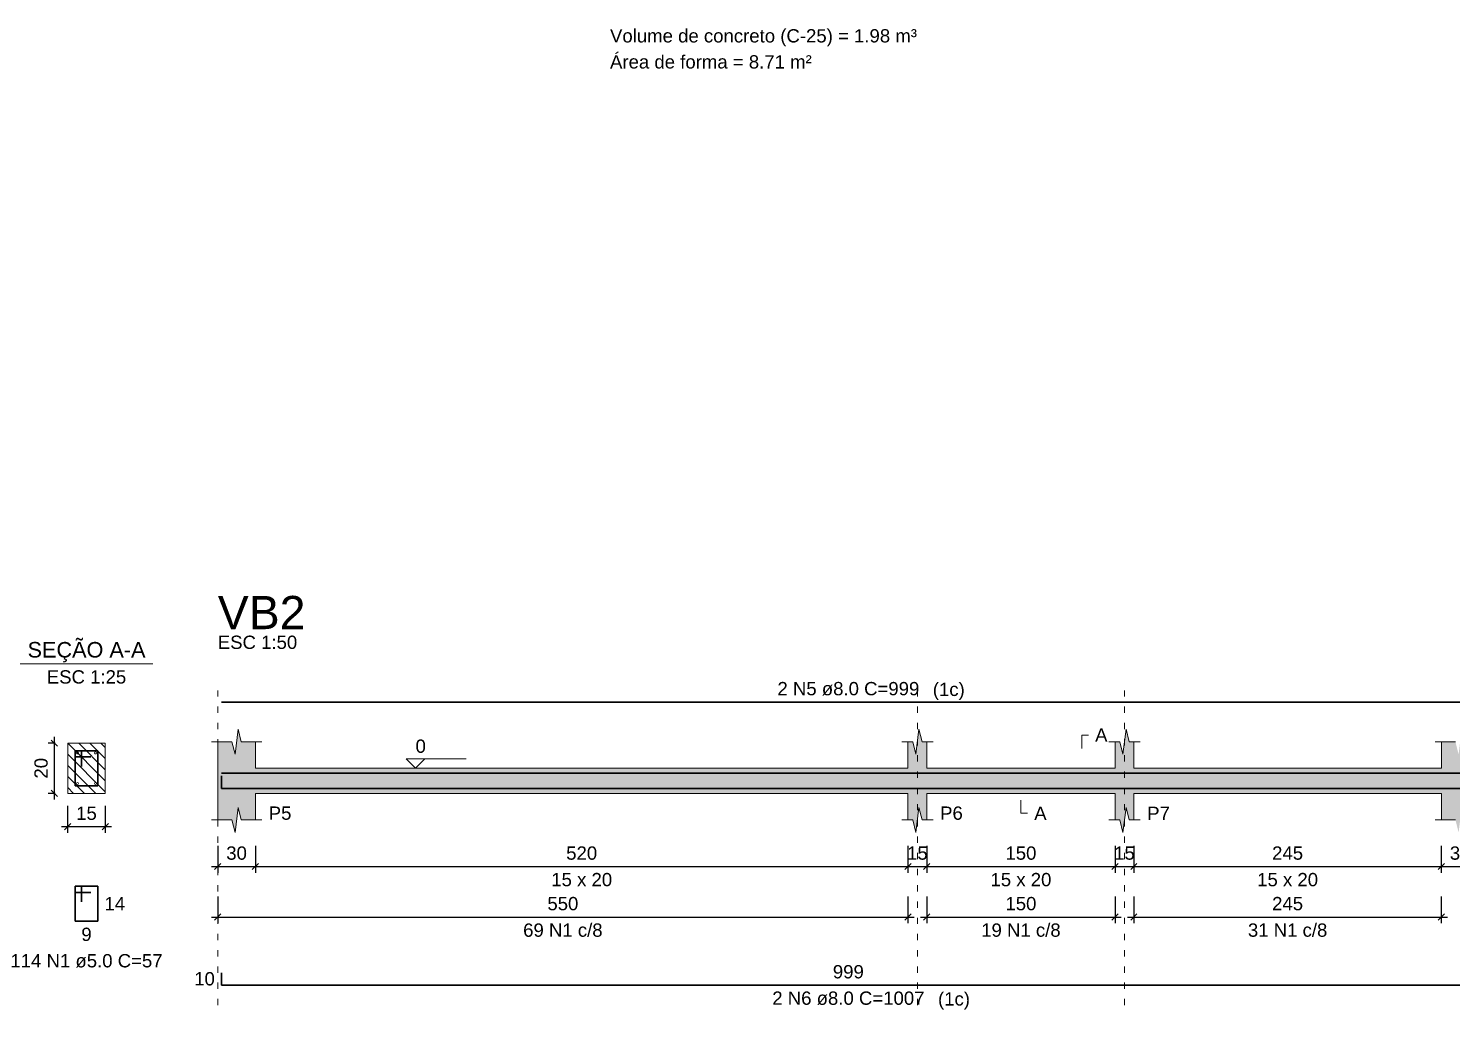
# Model space of a CAD drawing. Header units: inches. Extents: x -52 to 802, y -168 to 85.
# Drawn here: x 186.08 to 208.76, y 23.93 to 39.56 of the extents above; entities that cross this region are included whole.
import ezdxf

# ---------------------------------------------------------------- set-up
doc = ezdxf.new("R2010")
doc.units = ezdxf.units.IN
doc.header["$MEASUREMENT"] = 0
doc.linetypes.add('DOT2', pattern=[3.175, 0, -3.175])
for name, color, linetype, lineweight in [('Descrição da armadura', 7, 'Continuous', 5), ('DT-Barras na forma', 2, 'Continuous', 30), ('DT-Barras no corte', 5, 'Continuous', 5), ('DT-Barras rebatidas', 2, 'Continuous', 30), ('DT-Cotas', 9, 'Continuous', 5), ('DT-Forma', 5, 'Continuous', 5), ('DT-Hachura forma vigas', 252, 'Continuous', 5), ('DT-Hachura seção vigas', 252, 'Continuous', 5), ('DT-Pontilhado', 9, 'DOT2', 5), ('DT-Relação do aço', 9, 'Continuous', 5), ('DT-Textos', 7, 'Continuous', 5), ('DT-Título', 3, 'Continuous', 20), ('Textos armaduras', 7, 'Continuous', 5)]:
    doc.layers.add(name, color=color, linetype=linetype, lineweight=lineweight)
doc.styles.add('Arial', font='arial.ttf')
doc.styles.get("Standard").update_dxf_attribs({"font": 'arial.ttf'})
doc.dimstyles.new('UM_25.000000', dxfattribs={"dimtxt": 0.18, "dimasz": 0.1, "dimexe": 0.1, "dimexo": 0.2, "dimgap": 0, "dimtad": 1, "dimtih": 1, "dimtoh": 1, "dimdec": 1, "dimlfac": 25, "dimzin": 0, "dimdsep": 46, "dimtxsty": 'Standard', "dimcen": 0.09, "dimdle": 0.1, "dimadec": 1, "dimazin": 2, "dimtfac": 1, "dimtdec": 4, "dimtofl": 0, "dimtmove": 0, "dimatfit": 3, "dimfxl": 1, "dimtolj": 1, "dimarcsym": 0})
doc.dimstyles.new('UM_50.000000', dxfattribs={"dimtxt": 0.18, "dimasz": 0.1, "dimexe": 0.1, "dimexo": 0.2, "dimgap": 0, "dimtad": 1, "dimtih": 1, "dimtoh": 1, "dimdec": 1, "dimlfac": 50, "dimzin": 0, "dimdsep": 46, "dimtxsty": 'Standard', "dimcen": 0.09, "dimdle": 0.1, "dimadec": 1, "dimazin": 2, "dimtfac": 1, "dimtdec": 4, "dimtofl": 0, "dimtmove": 0, "dimatfit": 3, "dimfxl": 1, "dimtolj": 1, "dimarcsym": 0})

# ---------------------------------------------------------------- blocks, each defined once
blk = doc.blocks.new('_Oblique')
at = {"color": 0, "linetype": 'ByBlock', "lineweight": -2}
blk.add_line((-0.5, -0.5), (0.5, 0.5), dxfattribs=at)
blk = doc.blocks.new('*D520')
at = {"layer": 'Defpoints', "color": 0, "transparency": 16777216}
for p in [(186.493, 28.175), (186.704, 28.175), (186.704, 27.375)]:
    blk.add_point(p, dxfattribs=at)
at = {"layer": 'DT-Cotas', "color": 0, "lineweight": -2, "transparency": 16777216}
for p, q in [((186.504, 28.175), (186.393, 28.175)), ((186.493, 27.275), (186.493, 28.275)), ((186.504, 27.375), (186.393, 27.375))]:
    blk.add_line(p, q, dxfattribs=at)
at = {"layer": 'DT-Cotas', "color": 0, "lineweight": -2, "transparency": 16777216, "xscale": 0.1, "yscale": 0.1, "zscale": 0.1}
for p, rotation in [((186.493, 28.175), 90), ((186.493, 27.375), 270)]:
    blk.add_blockref('_Oblique', p, dxfattribs=dict(at, rotation=rotation))
at = {"layer": 'DT-Cotas', "transparency": 16777216, "insert": (186.281, 27.775), "char_height": 0.2118, "attachment_point": 5, "rotation": 90, "style": 'Arial'}
blk.add_mtext('\\A1;20', dxfattribs=at)
blk = doc.blocks.new('*D521')
at = {"layer": 'Defpoints', "color": 0, "transparency": 16777216}
for p in [(186.704, 27.375), (187.304, 27.375), (187.304, 26.845)]:
    blk.add_point(p, dxfattribs=at)
at = {"layer": 'DT-Cotas', "color": 0, "lineweight": -2, "transparency": 16777216}
for p, q in [((186.704, 27.175), (186.704, 26.745)), ((187.304, 27.175), (187.304, 26.745)), ((186.604, 26.845), (187.404, 26.845))]:
    blk.add_line(p, q, dxfattribs=at)
at = {"layer": 'DT-Cotas', "color": 0, "lineweight": -2, "transparency": 16777216, "xscale": 0.1, "yscale": 0.1, "zscale": 0.1, "rotation": 180}
blk.add_blockref('_Oblique', (186.704, 26.845), dxfattribs=at)
at = {"layer": 'DT-Cotas', "color": 0, "lineweight": -2, "transparency": 16777216, "xscale": 0.1, "yscale": 0.1, "zscale": 0.1}
blk.add_blockref('_Oblique', (187.304, 26.845), dxfattribs=at)
at = {"layer": 'DT-Cotas', "transparency": 16777216, "insert": (187.004, 27.057), "char_height": 0.2118, "attachment_point": 5, "rotation": 0.0057, "style": 'Arial'}
blk.add_mtext('\\A1;15', dxfattribs=at)
blk = doc.blocks.new('*D492')
at = {"layer": 'Defpoints', "color": 0, "transparency": 16777216}
for p in [(189.096, 26.739), (189.696, 26.739), (189.696, 26.21)]:
    blk.add_point(p, dxfattribs=at)
at = {"layer": 'DT-Cotas', "color": 0, "lineweight": -2, "transparency": 16777216}
for p, q in [((189.096, 26.539), (189.096, 26.11)), ((189.696, 26.539), (189.696, 26.11)), ((188.996, 26.21), (189.796, 26.21))]:
    blk.add_line(p, q, dxfattribs=at)
at = {"layer": 'DT-Cotas', "color": 0, "lineweight": -2, "transparency": 16777216, "xscale": 0.1, "yscale": 0.1, "zscale": 0.1, "rotation": 180}
blk.add_blockref('_Oblique', (189.096, 26.21), dxfattribs=at)
at = {"layer": 'DT-Cotas', "color": 0, "lineweight": -2, "transparency": 16777216, "xscale": 0.1, "yscale": 0.1, "zscale": 0.1}
blk.add_blockref('_Oblique', (189.696, 26.21), dxfattribs=at)
at = {"layer": 'DT-Cotas', "transparency": 16777216, "insert": (189.396, 26.422), "char_height": 0.2118, "attachment_point": 5, "rotation": 0.0057, "style": 'Arial'}
blk.add_mtext('\\A1;30', dxfattribs=at)
blk = doc.blocks.new('*D493')
at = {"layer": 'Defpoints', "color": 0, "transparency": 16777216}
for p in [(189.696, 26.739), (200.096, 26.739), (200.096, 26.21)]:
    blk.add_point(p, dxfattribs=at)
at = {"layer": 'DT-Cotas', "color": 0, "lineweight": -2, "transparency": 16777216}
for p, q in [((189.696, 26.539), (189.696, 26.11)), ((200.096, 26.539), (200.096, 26.11)), ((189.596, 26.21), (200.196, 26.21))]:
    blk.add_line(p, q, dxfattribs=at)
at = {"layer": 'DT-Cotas', "color": 0, "lineweight": -2, "transparency": 16777216, "xscale": 0.1, "yscale": 0.1, "zscale": 0.1, "rotation": 180}
blk.add_blockref('_Oblique', (189.696, 26.21), dxfattribs=at)
at = {"layer": 'DT-Cotas', "color": 0, "lineweight": -2, "transparency": 16777216, "xscale": 0.1, "yscale": 0.1, "zscale": 0.1}
blk.add_blockref('_Oblique', (200.096, 26.21), dxfattribs=at)
at = {"layer": 'DT-Cotas', "transparency": 16777216, "insert": (194.896, 26.422), "char_height": 0.2118, "attachment_point": 5, "rotation": 0.0057, "style": 'Arial'}
blk.add_mtext('\\A1;520', dxfattribs=at)
blk = doc.blocks.new('*D494')
at = {"layer": 'Defpoints', "color": 0, "transparency": 16777216}
for p in [(200.096, 26.739), (200.396, 26.739), (200.396, 26.21)]:
    blk.add_point(p, dxfattribs=at)
at = {"layer": 'DT-Cotas', "color": 0, "lineweight": -2, "transparency": 16777216}
for p, q in [((200.096, 26.539), (200.096, 26.11)), ((200.396, 26.539), (200.396, 26.11)), ((199.996, 26.21), (200.496, 26.21))]:
    blk.add_line(p, q, dxfattribs=at)
at = {"layer": 'DT-Cotas', "color": 0, "lineweight": -2, "transparency": 16777216, "xscale": 0.1, "yscale": 0.1, "zscale": 0.1, "rotation": 180}
blk.add_blockref('_Oblique', (200.096, 26.21), dxfattribs=at)
at = {"layer": 'DT-Cotas', "color": 0, "lineweight": -2, "transparency": 16777216, "xscale": 0.1, "yscale": 0.1, "zscale": 0.1}
blk.add_blockref('_Oblique', (200.396, 26.21), dxfattribs=at)
at = {"layer": 'DT-Cotas', "transparency": 16777216, "insert": (200.246, 26.422), "char_height": 0.2118, "attachment_point": 5, "rotation": 0.0057, "style": 'Arial'}
blk.add_mtext('\\A1;15', dxfattribs=at)
blk = doc.blocks.new('*D495')
at = {"layer": 'Defpoints', "color": 0, "transparency": 16777216}
for p in [(200.396, 26.739), (203.396, 26.739), (203.396, 26.21)]:
    blk.add_point(p, dxfattribs=at)
at = {"layer": 'DT-Cotas', "color": 0, "lineweight": -2, "transparency": 16777216}
for p, q in [((200.396, 26.539), (200.396, 26.11)), ((203.396, 26.539), (203.396, 26.11)), ((200.296, 26.21), (203.496, 26.21))]:
    blk.add_line(p, q, dxfattribs=at)
at = {"layer": 'DT-Cotas', "color": 0, "lineweight": -2, "transparency": 16777216, "xscale": 0.1, "yscale": 0.1, "zscale": 0.1, "rotation": 180}
blk.add_blockref('_Oblique', (200.396, 26.21), dxfattribs=at)
at = {"layer": 'DT-Cotas', "color": 0, "lineweight": -2, "transparency": 16777216, "xscale": 0.1, "yscale": 0.1, "zscale": 0.1}
blk.add_blockref('_Oblique', (203.396, 26.21), dxfattribs=at)
at = {"layer": 'DT-Cotas', "transparency": 16777216, "insert": (201.896, 26.422), "char_height": 0.2118, "attachment_point": 5, "rotation": 0.0057, "style": 'Arial'}
blk.add_mtext('\\A1;150', dxfattribs=at)
blk = doc.blocks.new('*D496')
at = {"layer": 'Defpoints', "color": 0, "transparency": 16777216}
for p in [(203.396, 26.739), (203.696, 26.739), (203.696, 26.21)]:
    blk.add_point(p, dxfattribs=at)
at = {"layer": 'DT-Cotas', "color": 0, "lineweight": -2, "transparency": 16777216}
for p, q in [((203.396, 26.539), (203.396, 26.11)), ((203.696, 26.539), (203.696, 26.11)), ((203.296, 26.21), (203.796, 26.21))]:
    blk.add_line(p, q, dxfattribs=at)
at = {"layer": 'DT-Cotas', "color": 0, "lineweight": -2, "transparency": 16777216, "xscale": 0.1, "yscale": 0.1, "zscale": 0.1, "rotation": 180}
blk.add_blockref('_Oblique', (203.396, 26.21), dxfattribs=at)
at = {"layer": 'DT-Cotas', "color": 0, "lineweight": -2, "transparency": 16777216, "xscale": 0.1, "yscale": 0.1, "zscale": 0.1}
blk.add_blockref('_Oblique', (203.696, 26.21), dxfattribs=at)
at = {"layer": 'DT-Cotas', "transparency": 16777216, "insert": (203.546, 26.422), "char_height": 0.2118, "attachment_point": 5, "rotation": 0.0057, "style": 'Arial'}
blk.add_mtext('\\A1;15', dxfattribs=at)
blk = doc.blocks.new('*D497')
at = {"layer": 'Defpoints', "color": 0, "transparency": 16777216}
for p in [(203.696, 26.739), (208.596, 26.739), (208.596, 26.21)]:
    blk.add_point(p, dxfattribs=at)
at = {"layer": 'DT-Cotas', "color": 0, "lineweight": -2, "transparency": 16777216}
for p, q in [((203.696, 26.539), (203.696, 26.11)), ((208.596, 26.539), (208.596, 26.11)), ((203.596, 26.21), (208.696, 26.21))]:
    blk.add_line(p, q, dxfattribs=at)
at = {"layer": 'DT-Cotas', "color": 0, "lineweight": -2, "transparency": 16777216, "xscale": 0.1, "yscale": 0.1, "zscale": 0.1, "rotation": 180}
blk.add_blockref('_Oblique', (203.696, 26.21), dxfattribs=at)
at = {"layer": 'DT-Cotas', "color": 0, "lineweight": -2, "transparency": 16777216, "xscale": 0.1, "yscale": 0.1, "zscale": 0.1}
blk.add_blockref('_Oblique', (208.596, 26.21), dxfattribs=at)
at = {"layer": 'DT-Cotas', "transparency": 16777216, "insert": (206.146, 26.422), "char_height": 0.2118, "attachment_point": 5, "rotation": 0.0057, "style": 'Arial'}
blk.add_mtext('\\A1;245', dxfattribs=at)
blk = doc.blocks.new('*D498')
at = {"layer": 'Defpoints', "color": 0, "transparency": 16777216}
for p in [(208.596, 26.739), (209.196, 26.739), (209.196, 26.21)]:
    blk.add_point(p, dxfattribs=at)
at = {"layer": 'DT-Cotas', "color": 0, "lineweight": -2, "transparency": 16777216}
for p, q in [((208.596, 26.539), (208.596, 26.11)), ((209.196, 26.539), (209.196, 26.11)), ((208.496, 26.21), (209.296, 26.21))]:
    blk.add_line(p, q, dxfattribs=at)
at = {"layer": 'DT-Cotas', "color": 0, "lineweight": -2, "transparency": 16777216, "xscale": 0.1, "yscale": 0.1, "zscale": 0.1, "rotation": 180}
blk.add_blockref('_Oblique', (208.596, 26.21), dxfattribs=at)
at = {"layer": 'DT-Cotas', "color": 0, "lineweight": -2, "transparency": 16777216, "xscale": 0.1, "yscale": 0.1, "zscale": 0.1}
blk.add_blockref('_Oblique', (209.196, 26.21), dxfattribs=at)
at = {"layer": 'DT-Cotas', "transparency": 16777216, "insert": (208.896, 26.422), "char_height": 0.2118, "attachment_point": 5, "rotation": 0.0057, "style": 'Arial'}
blk.add_mtext('\\A1;30', dxfattribs=at)
blk = doc.blocks.new('*D499')
at = {"layer": 'Defpoints', "color": 0, "transparency": 16777216}
for p in [(189.096, 25.934), (200.096, 25.934), (200.096, 25.405)]:
    blk.add_point(p, dxfattribs=at)
at = {"layer": 'DT-Cotas', "color": 0, "lineweight": -2, "transparency": 16777216}
for p, q in [((189.096, 25.734), (189.096, 25.305)), ((200.096, 25.734), (200.096, 25.305)), ((188.996, 25.405), (200.196, 25.405))]:
    blk.add_line(p, q, dxfattribs=at)
at = {"layer": 'DT-Cotas', "color": 0, "lineweight": -2, "transparency": 16777216, "xscale": 0.1, "yscale": 0.1, "zscale": 0.1, "rotation": 180}
blk.add_blockref('_Oblique', (189.096, 25.405), dxfattribs=at)
at = {"layer": 'DT-Cotas', "color": 0, "lineweight": -2, "transparency": 16777216, "xscale": 0.1, "yscale": 0.1, "zscale": 0.1}
blk.add_blockref('_Oblique', (200.096, 25.405), dxfattribs=at)
at = {"layer": 'DT-Cotas', "transparency": 16777216, "insert": (194.596, 25.617), "char_height": 0.2118, "attachment_point": 5, "rotation": 0.0057, "style": 'Arial'}
blk.add_mtext('\\A1;550', dxfattribs=at)
blk = doc.blocks.new('*D500')
at = {"layer": 'Defpoints', "color": 0, "transparency": 16777216}
for p in [(200.396, 25.934), (203.396, 25.934), (203.396, 25.405)]:
    blk.add_point(p, dxfattribs=at)
at = {"layer": 'DT-Cotas', "color": 0, "lineweight": -2, "transparency": 16777216}
for p, q in [((200.396, 25.734), (200.396, 25.305)), ((203.396, 25.734), (203.396, 25.305)), ((200.296, 25.405), (203.496, 25.405))]:
    blk.add_line(p, q, dxfattribs=at)
at = {"layer": 'DT-Cotas', "color": 0, "lineweight": -2, "transparency": 16777216, "xscale": 0.1, "yscale": 0.1, "zscale": 0.1, "rotation": 180}
blk.add_blockref('_Oblique', (200.396, 25.405), dxfattribs=at)
at = {"layer": 'DT-Cotas', "color": 0, "lineweight": -2, "transparency": 16777216, "xscale": 0.1, "yscale": 0.1, "zscale": 0.1}
blk.add_blockref('_Oblique', (203.396, 25.405), dxfattribs=at)
at = {"layer": 'DT-Cotas', "transparency": 16777216, "insert": (201.896, 25.617), "char_height": 0.2118, "attachment_point": 5, "rotation": 0.0057, "style": 'Arial'}
blk.add_mtext('\\A1;150', dxfattribs=at)
blk = doc.blocks.new('*D501')
at = {"layer": 'Defpoints', "color": 0, "transparency": 16777216}
for p in [(203.696, 25.934), (208.596, 25.934), (208.596, 25.405)]:
    blk.add_point(p, dxfattribs=at)
at = {"layer": 'DT-Cotas', "color": 0, "lineweight": -2, "transparency": 16777216}
for p, q in [((203.696, 25.734), (203.696, 25.305)), ((208.596, 25.734), (208.596, 25.305)), ((203.596, 25.405), (208.696, 25.405))]:
    blk.add_line(p, q, dxfattribs=at)
at = {"layer": 'DT-Cotas', "color": 0, "lineweight": -2, "transparency": 16777216, "xscale": 0.1, "yscale": 0.1, "zscale": 0.1, "rotation": 180}
blk.add_blockref('_Oblique', (203.696, 25.405), dxfattribs=at)
at = {"layer": 'DT-Cotas', "color": 0, "lineweight": -2, "transparency": 16777216, "xscale": 0.1, "yscale": 0.1, "zscale": 0.1}
blk.add_blockref('_Oblique', (208.596, 25.405), dxfattribs=at)
at = {"layer": 'DT-Cotas', "transparency": 16777216, "insert": (206.146, 25.617), "char_height": 0.2118, "attachment_point": 5, "rotation": 0.0057, "style": 'Arial'}
blk.add_mtext('\\A1;245', dxfattribs=at)

msp = doc.modelspace()

# ---------------------------------------------------------------- hatches: boundary and pattern name
at = {"layer": 'DT-Hachura forma vigas', "linetype": 'Continuous'}
msp.add_hatch(color=256, dxfattribs=at).paths.add_polyline_path([(209.1964, 26.9511), (209.1964, 27.3747), (209.1964, 27.7747), (209.1964, 28.1983), (208.9714, 28.1983), (208.9214, 28.3983), (208.8714, 27.9983), (208.8214, 28.1983), (208.5964, 28.1983), (208.5964, 27.7747), (203.6964, 27.7747), (203.6964, 28.1983), (203.6214, 28.1983), (203.5714, 28.3983), (203.5214, 27.9983), (203.4714, 28.1983), (203.3964, 28.1983), (203.3964, 27.7747), (200.3964, 27.7747), (200.3964, 28.1983), (200.3214, 28.1983), (200.2714, 28.3983), (200.2214, 27.9983), (200.1714, 28.1983), (200.0964, 28.1983), (200.0964, 27.7747), (189.6964, 27.7747), (189.6964, 28.1983), (189.4714, 28.1983), (189.4214, 28.3983), (189.3714, 27.9983), (189.3214, 28.1983), (189.0964, 28.1983), (189.0964, 27.7747), (189.0964, 27.3747), (189.0964, 26.9511), (189.3214, 26.9511), (189.3714, 26.7511), (189.4214, 27.1511), (189.4714, 26.9511), (189.6964, 26.9511), (189.6964, 27.3747), (200.0964, 27.3747), (200.0964, 26.9511), (200.1714, 26.9511), (200.2214, 26.7511), (200.2714, 27.1511), (200.3214, 26.9511), (200.3964, 26.9511), (200.3964, 27.3747), (203.3964, 27.3747), (203.3964, 26.9511), (203.4714, 26.9511), (203.5214, 26.7511), (203.5714, 27.1511), (203.6214, 26.9511), (203.6964, 26.9511), (203.6964, 27.3747), (208.5964, 27.3747), (208.5964, 26.9511), (208.8214, 26.9511), (208.8714, 26.7511), (208.9214, 27.1511), (208.9714, 26.9511), (209.1964, 26.9511)])
at = {"layer": 'DT-Hachura seção vigas', "linetype": 'Continuous'}
h = msp.add_hatch(dxfattribs=at)
h.set_pattern_fill('ANSI31', color=256, angle=90, style=0)
h.set_pattern_definition([(135, (161.30181, -267.97934), (-0.08838835, -0.08838835), [])])
h.paths.add_polyline_path([(186.7044, 27.3747), (186.7044, 27.3747), (187.3044, 27.3747), (187.3044, 28.1747), (186.7044, 28.1747), (186.7044, 27.3747)])

# ---------------------------------------------------------------- linework, layer by layer
at = {"layer": 'DT-Barras na forma'}
for p, q in [((186.9244, 28.0547), (186.8244, 28.0547)), ((186.8244, 28.0547), (186.8244, 27.4947)), ((187.1844, 28.0547), (186.8244, 28.0547)), ((186.8244, 28.0547), (186.8244, 27.9547)), ((186.8244, 27.9547), (187.0744, 27.9547)), ((186.9244, 27.8047), (186.9244, 28.0547)), ((187.1844, 27.4947), (187.1844, 28.0547)), ((186.8244, 27.4947), (187.1844, 27.4947))]:
    msp.add_line(p, q, dxfattribs=at)
for points in [[(189.1564, 27.6967), (209.1364, 27.6967)], [(189.1564, 27.6527), (189.1564, 27.4527), (209.1364, 27.4527)]]:
    msp.add_lwpolyline(points, dxfattribs=at)
at = {"layer": 'DT-Barras no corte'}
for centre in [(186.8604, 28.0187), (187.1484, 28.0187), (186.8604, 27.5307), (187.1484, 27.5307)]:
    msp.add_circle(centre, 0.016, dxfattribs=at)
at = {"layer": 'DT-Barras rebatidas'}
for p, q in [((189.1564, 28.8263), (209.1364, 28.8263)), ((186.9244, 25.898), (186.8244, 25.898)), ((186.8244, 25.898), (186.8244, 25.338)), ((187.1844, 25.898), (186.8244, 25.898)), ((186.8244, 25.898), (186.8244, 25.798)), ((186.9244, 25.648), (186.9244, 25.898)), ((187.1844, 25.338), (187.1844, 25.898)), ((186.8244, 25.798), (187.0744, 25.798)), ((186.8244, 25.338), (187.1844, 25.338)), ((189.1564, 24.518), (189.1564, 24.318)), ((189.1564, 24.318), (209.1364, 24.318))]:
    msp.add_line(p, q, dxfattribs=at)
at = {"layer": 'DT-Forma'}
for p, q in [((189.3714, 27.9983), (189.4214, 28.3983)), ((189.4214, 28.3983), (189.4714, 28.1983)), ((200.2214, 27.9983), (200.2714, 28.3983)), ((200.2714, 28.3983), (200.3214, 28.1983)), ((203.5214, 27.9983), (203.5714, 28.3983)), ((203.5714, 28.3983), (203.6214, 28.1983)), ((187.3044, 28.1747), (186.7044, 28.1747)), ((186.7044, 28.1747), (186.7044, 28.1747)), ((186.7044, 28.1747), (186.7044, 27.3747)), ((187.3044, 27.3747), (187.3044, 28.1747)), ((187.3044, 28.1747), (187.3044, 28.1747)), ((188.9964, 28.1983), (189.3214, 28.1983)), ((189.0964, 27.7747), (189.0964, 28.1983)), ((189.3214, 28.1983), (189.3714, 27.9983)), ((189.4714, 28.1983), (189.7964, 28.1983)), ((189.6964, 28.1983), (189.6964, 27.7747)), ((199.9964, 28.1983), (200.1714, 28.1983)), ((200.0964, 27.7747), (200.0964, 28.1983)), ((200.1714, 28.1983), (200.2214, 27.9983)), ((200.3214, 28.1983), (200.4964, 28.1983)), ((200.3964, 28.1983), (200.3964, 27.7747)), ((203.2964, 28.1983), (203.4714, 28.1983)), ((203.3964, 27.7747), (203.3964, 28.1983)), ((203.4714, 28.1983), (203.5214, 27.9983)), ((203.6214, 28.1983), (203.7964, 28.1983)), ((203.6964, 28.1983), (203.6964, 27.7747)), ((208.4964, 28.1983), (208.8214, 28.1983)), ((208.5964, 27.7747), (208.5964, 28.1983)), ((189.6964, 27.7747), (200.0964, 27.7747)), ((200.3964, 27.7747), (203.3964, 27.7747)), ((203.6964, 27.7747), (208.5964, 27.7747)), ((186.7044, 27.3747), (187.3044, 27.3747)), ((186.7044, 27.3747), (186.7044, 27.3747)), ((187.3044, 27.3747), (187.3044, 27.3747)), ((189.0964, 27.3747), (189.0964, 26.9511)), ((189.6964, 26.9511), (189.6964, 27.3747)), ((189.6964, 27.3747), (200.0964, 27.3747)), ((200.0964, 27.3747), (200.0964, 26.9511)), ((200.3964, 26.9511), (200.3964, 27.3747)), ((200.3964, 27.3747), (203.3964, 27.3747)), ((203.3964, 27.3747), (203.3964, 26.9511)), ((203.6964, 26.9511), (203.6964, 27.3747)), ((203.6964, 27.3747), (208.5964, 27.3747)), ((208.5964, 27.3747), (208.5964, 26.9511)), ((189.3714, 26.7511), (189.4214, 27.1511)), ((189.4214, 27.1511), (189.4714, 26.9511)), ((200.2214, 26.7511), (200.2714, 27.1511)), ((200.2714, 27.1511), (200.3214, 26.9511)), ((203.5214, 26.7511), (203.5714, 27.1511)), ((203.5714, 27.1511), (203.6214, 26.9511)), ((188.9964, 26.9511), (189.3214, 26.9511)), ((189.3214, 26.9511), (189.3714, 26.7511)), ((189.4714, 26.9511), (189.7964, 26.9511)), ((199.9964, 26.9511), (200.1714, 26.9511)), ((200.1714, 26.9511), (200.2214, 26.7511)), ((200.3214, 26.9511), (200.4964, 26.9511)), ((203.2964, 26.9511), (203.4714, 26.9511)), ((203.4714, 26.9511), (203.5214, 26.7511)), ((203.6214, 26.9511), (203.7964, 26.9511)), ((208.4964, 26.9511), (208.8214, 26.9511))]:
    msp.add_line(p, q, dxfattribs=at)
at = {"layer": 'DT-Forma', "linetype": 'Continuous'}
msp.add_line((189.0964, 27.3747), (189.0964, 27.7747), dxfattribs=at)
at = {"layer": 'DT-Pontilhado', "ltscale": 0.05}
for p, q in [((189.0964, 24.0003), (189.0964, 29.0381)), ((200.2464, 24.0003), (200.2464, 29.0381)), ((203.5464, 24.0003), (203.5464, 29.0381))]:
    msp.add_line(p, q, dxfattribs=at)
at = {"layer": 'DT-Textos'}
msp.add_line((185.9454, 29.4396), (188.0634, 29.4396), dxfattribs=at)
for points in [[(202.8669, 28.0924), (202.8669, 28.3042), (202.9728, 28.3042)], [(192.3964, 27.9229), (192.2482, 27.7747), (192.0999, 27.9229), (193.053, 27.9229)], [(201.8964, 27.2688), (201.8964, 27.057), (202.0023, 27.057)]]:
    msp.add_lwpolyline(points, dxfattribs=at)

# ---------------------------------------------------------------- texts
at = {"layer": 'Descrição da armadura', "linetype": 'Continuous', "char_height": 0.2118, "attachment_point": 8, "line_spacing_factor": 0.798, "style": 'Arial'}
for s, insert, width in [('2 N5 ø8.0 C=999', (199.1464, 28.9322), 4.534748), ('69 N1 c/8', (194.5964, 25.0872), 2.539389), ('19 N1 c/8', (201.8964, 25.0872), 2.539389), ('31 N1 c/8', (206.1464, 25.0872), 2.539389), ('2 N6 ø8.0 C=1007', (199.1464, 24.0003), 4.8647)]:
    msp.add_mtext(s, dxfattribs=dict(at, insert=insert, width=width))
at = {"layer": 'Descrição da armadura', "color": 7, "linetype": 'Continuous', "insert": (187.0044, 24.5967), "char_height": 0.2118, "width": 4.8647, "attachment_point": 8, "line_spacing_factor": 0.798, "style": 'Arial'}
msp.add_mtext('114 N1 ø5.0 C=57', dxfattribs=at)
at = {"layer": 'DT-Relação do aço', "linetype": 'Continuous', "char_height": 0.2118, "attachment_point": 7, "line_spacing_factor": 0.798, "style": 'Arial'}
for s, insert, width in [('Volume de concreto (C-25) = 1.98 m³', (195.3474, 39.276), 9.809933), ('Área de forma = 8.71 m²', (195.3478, 38.9218), 6.446676)]:
    msp.add_mtext(s, dxfattribs=dict(at, insert=insert, width=width))
at = {"layer": 'DT-Textos', "line_spacing_factor": 0.798, "style": 'Arial'}
for s, insert, char_height, width, attachment_point in [('SEÇÃO A-A', (187.0048, 29.4637), 0.2471, 3.875022, 8), ('ESC 1:50', (189.0964, 29.6735), 0.2118, 3.045677, 7), ('ESC 1:25', (187.0044, 29.1219), 0.2118, 3.045677, 8), ('(1c)', (200.4918, 28.8627), 0.2118, 1.225428, 7), ('A', (203.0787, 28.1983), 0.2118, 0.474606, 7), ('0', (192.2482, 28.0182), 0.2118, 0.395737, 7), ('P5', (189.9082, 26.9511), 0.2118, 1.344948, 7), ('P6', (200.6082, 26.9511), 0.2118, 0.870342, 7), ('A', (202.1082, 26.9511), 0.2118, 0.474606, 7), ('P7', (203.9082, 26.9511), 0.2118, 0.870342, 7), ('15 x 20', (194.8964, 25.8921), 0.2118, 2.334116, 8), ('15 x 20', (201.8964, 25.8921), 0.2118, 2.334116, 8), ('15 x 20', (206.1464, 25.8921), 0.2118, 2.334116, 8), ('(1c)', (200.5748, 23.9307), 0.2118, 1.225428, 7)]:
    msp.add_mtext(s, dxfattribs=dict(at, insert=insert, char_height=char_height, width=width, attachment_point=attachment_point))
at = {"layer": 'DT-Título', "insert": (189.0964, 29.9912), "char_height": 0.5295, "width": 2.689897, "attachment_point": 7, "line_spacing_factor": 0.798, "style": 'Arial'}
msp.add_mtext('VB2', dxfattribs=at)
at = {"layer": 'Textos armaduras', "color": 7, "linetype": 'Continuous', "char_height": 0.2118, "attachment_point": 7, "line_spacing_factor": 0.798, "style": 'Arial'}
for s, insert, width in [('14', (187.2903, 25.5121), 0.659905), ('9', (186.9219, 25.0203), 0.329953)]:
    msp.add_mtext(s, dxfattribs=dict(at, insert=insert, width=width))
at = {"layer": 'Textos armaduras', "linetype": 'Continuous', "char_height": 0.2118, "attachment_point": 7, "line_spacing_factor": 0.798, "style": 'Arial'}
for s, insert, width in [('10', (188.7206, 24.3121), 0.659905), ('999', (198.899, 24.4239), 0.989858)]:
    msp.add_mtext(s, dxfattribs=dict(at, insert=insert, width=width))

# ---------------------------------------------------------------- dimensions: what is measured, and where the dimension line sits
at = {"layer": 'DT-Cotas'}
dim = msp.add_linear_dim(base=(186.4926, 28.1747), p1=(186.7044, 27.3747), p2=(186.7044, 28.1747), angle=90, dimstyle='UM_25.000000', override={"dimtxt": 0.2118, "dimasz": 0.1, "dimexe": 0.1, "dimexo": 0.2, "dimtad": 1, "dimtih": 0, "dimtoh": 0, "dimdec": 1, "dimlfac": 25, "dimzin": 8, "dimtxsty": 'Arial', "dimblk": 'Oblique', "dimblk1": 'Oblique', "dimblk2": 'Oblique', "dimsah": 1, "dimdle": 0.1, "dimse1": 0, "dimse2": 0, "dimclrt": 256, "dimadec": 1, "dimazin": 3, "dimtmove": 2, "dimldrblk": 'Oblique'}, dxfattribs=at)
dim.commit()
dim.dimension.update_dxf_attribs({"geometry": '*D520', "text_midpoint": (186.2808, 27.7747), "dimtype": 160, "text_rotation": 90})
for base, p1, p2, dimstyle, override, picture, middle in [((187.3044, 26.8452), (186.7044, 27.3747), (187.3044, 27.3747), 'UM_25.000000', {"dimtxt": 0.2118, "dimasz": 0.1, "dimexe": 0.1, "dimexo": 0.2, "dimtad": 1, "dimtih": 0, "dimtoh": 0, "dimdec": 1, "dimlfac": 25, "dimzin": 8, "dimtxsty": 'Arial', "dimblk": 'Oblique', "dimblk1": 'Oblique', "dimblk2": 'Oblique', "dimsah": 1, "dimdle": 0.1, "dimse1": 0, "dimse2": 0, "dimclrt": 256, "dimadec": 1, "dimazin": 3, "dimtmove": 2, "dimldrblk": 'Oblique'}, '*D521', (187.0044, 27.057)), ((189.6964, 26.2098), (189.0964, 26.7393), (189.6964, 26.7393), 'UM_50.000000', {"dimtxt": 0.2118, "dimasz": 0.1, "dimexe": 0.1, "dimexo": 0.2, "dimtad": 1, "dimtih": 0, "dimtoh": 0, "dimdec": 1, "dimlfac": 50, "dimzin": 8, "dimtxsty": 'Arial', "dimblk": 'Oblique', "dimblk1": 'Oblique', "dimblk2": 'Oblique', "dimsah": 1, "dimdle": 0.1, "dimse1": 0, "dimse2": 0, "dimclrt": 256, "dimadec": 1, "dimazin": 3, "dimtmove": 2, "dimldrblk": 'Oblique'}, '*D492', (189.3964, 26.4216)), ((200.0964, 26.2098), (189.6964, 26.7393), (200.0964, 26.7393), 'UM_50.000000', {"dimtxt": 0.2118, "dimasz": 0.1, "dimexe": 0.1, "dimexo": 0.2, "dimtad": 1, "dimtih": 0, "dimtoh": 0, "dimdec": 1, "dimlfac": 50, "dimzin": 8, "dimtxsty": 'Arial', "dimblk": 'Oblique', "dimblk1": 'Oblique', "dimblk2": 'Oblique', "dimsah": 1, "dimdle": 0.1, "dimse1": 0, "dimse2": 0, "dimclrt": 256, "dimadec": 1, "dimazin": 3, "dimtmove": 2, "dimldrblk": 'Oblique'}, '*D493', (194.8964, 26.4216)), ((200.3964, 26.2098), (200.0964, 26.7393), (200.3964, 26.7393), 'UM_50.000000', {"dimtxt": 0.2118, "dimasz": 0.1, "dimexe": 0.1, "dimexo": 0.2, "dimtad": 1, "dimtih": 0, "dimtoh": 0, "dimdec": 1, "dimlfac": 50, "dimzin": 8, "dimtxsty": 'Arial', "dimblk": 'Oblique', "dimblk1": 'Oblique', "dimblk2": 'Oblique', "dimsah": 1, "dimdle": 0.1, "dimse1": 0, "dimse2": 0, "dimclrt": 256, "dimadec": 1, "dimazin": 3, "dimtmove": 2, "dimldrblk": 'Oblique'}, '*D494', (200.2464, 26.4216)), ((203.3964, 26.2098), (200.3964, 26.7393), (203.3964, 26.7393), 'UM_50.000000', {"dimtxt": 0.2118, "dimasz": 0.1, "dimexe": 0.1, "dimexo": 0.2, "dimtad": 1, "dimtih": 0, "dimtoh": 0, "dimdec": 1, "dimlfac": 50, "dimzin": 8, "dimtxsty": 'Arial', "dimblk": 'Oblique', "dimblk1": 'Oblique', "dimblk2": 'Oblique', "dimsah": 1, "dimdle": 0.1, "dimse1": 0, "dimse2": 0, "dimclrt": 256, "dimadec": 1, "dimazin": 3, "dimtmove": 2, "dimldrblk": 'Oblique'}, '*D495', (201.8964, 26.4216)), ((203.6964, 26.2098), (203.3964, 26.7393), (203.6964, 26.7393), 'UM_50.000000', {"dimtxt": 0.2118, "dimasz": 0.1, "dimexe": 0.1, "dimexo": 0.2, "dimtad": 1, "dimtih": 0, "dimtoh": 0, "dimdec": 1, "dimlfac": 50, "dimzin": 8, "dimtxsty": 'Arial', "dimblk": 'Oblique', "dimblk1": 'Oblique', "dimblk2": 'Oblique', "dimsah": 1, "dimdle": 0.1, "dimse1": 0, "dimse2": 0, "dimclrt": 256, "dimadec": 1, "dimazin": 3, "dimtmove": 2, "dimldrblk": 'Oblique'}, '*D496', (203.5464, 26.4216)), ((208.5964, 26.2098), (203.6964, 26.7393), (208.5964, 26.7393), 'UM_50.000000', {"dimtxt": 0.2118, "dimasz": 0.1, "dimexe": 0.1, "dimexo": 0.2, "dimtad": 1, "dimtih": 0, "dimtoh": 0, "dimdec": 1, "dimlfac": 50, "dimzin": 8, "dimtxsty": 'Arial', "dimblk": 'Oblique', "dimblk1": 'Oblique', "dimblk2": 'Oblique', "dimsah": 1, "dimdle": 0.1, "dimse1": 0, "dimse2": 0, "dimclrt": 256, "dimadec": 1, "dimazin": 3, "dimtmove": 2, "dimldrblk": 'Oblique'}, '*D497', (206.1464, 26.4216)), ((209.1964, 26.2098), (208.5964, 26.7393), (209.1964, 26.7393), 'UM_50.000000', {"dimtxt": 0.2118, "dimasz": 0.1, "dimexe": 0.1, "dimexo": 0.2, "dimtad": 1, "dimtih": 0, "dimtoh": 0, "dimdec": 1, "dimlfac": 50, "dimzin": 8, "dimtxsty": 'Arial', "dimblk": 'Oblique', "dimblk1": 'Oblique', "dimblk2": 'Oblique', "dimsah": 1, "dimdle": 0.1, "dimse1": 0, "dimse2": 0, "dimclrt": 256, "dimadec": 1, "dimazin": 3, "dimtmove": 2, "dimldrblk": 'Oblique'}, '*D498', (208.8964, 26.4216)), ((200.0964, 25.4049), (189.0964, 25.9344), (200.0964, 25.9344), 'UM_50.000000', {"dimtxt": 0.2118, "dimasz": 0.1, "dimexe": 0.1, "dimexo": 0.2, "dimtad": 1, "dimtih": 0, "dimtoh": 0, "dimdec": 1, "dimlfac": 50, "dimzin": 8, "dimtxsty": 'Arial', "dimblk": 'Oblique', "dimblk1": 'Oblique', "dimblk2": 'Oblique', "dimsah": 1, "dimdle": 0.1, "dimse1": 0, "dimse2": 0, "dimclrt": 256, "dimadec": 1, "dimazin": 3, "dimtmove": 2, "dimldrblk": 'Oblique'}, '*D499', (194.5964, 25.6167)), ((203.3964, 25.4049), (200.3964, 25.9344), (203.3964, 25.9344), 'UM_50.000000', {"dimtxt": 0.2118, "dimasz": 0.1, "dimexe": 0.1, "dimexo": 0.2, "dimtad": 1, "dimtih": 0, "dimtoh": 0, "dimdec": 1, "dimlfac": 50, "dimzin": 8, "dimtxsty": 'Arial', "dimblk": 'Oblique', "dimblk1": 'Oblique', "dimblk2": 'Oblique', "dimsah": 1, "dimdle": 0.1, "dimse1": 0, "dimse2": 0, "dimclrt": 256, "dimadec": 1, "dimazin": 3, "dimtmove": 2, "dimldrblk": 'Oblique'}, '*D500', (201.8964, 25.6167)), ((208.5964, 25.4049), (203.6964, 25.9344), (208.5964, 25.9344), 'UM_50.000000', {"dimtxt": 0.2118, "dimasz": 0.1, "dimexe": 0.1, "dimexo": 0.2, "dimtad": 1, "dimtih": 0, "dimtoh": 0, "dimdec": 1, "dimlfac": 50, "dimzin": 8, "dimtxsty": 'Arial', "dimblk": 'Oblique', "dimblk1": 'Oblique', "dimblk2": 'Oblique', "dimsah": 1, "dimdle": 0.1, "dimse1": 0, "dimse2": 0, "dimclrt": 256, "dimadec": 1, "dimazin": 3, "dimtmove": 2, "dimldrblk": 'Oblique'}, '*D501', (206.1464, 25.6167))]:
    dim = msp.add_linear_dim(base=base, p1=p1, p2=p2, dimstyle=dimstyle, override=override, dxfattribs=at)
    dim.commit()
    dim.dimension.update_dxf_attribs({"geometry": picture, "text_midpoint": middle, "dimtype": 160, "text_rotation": 0.00573})

doc.saveas('drawing.dxf')
